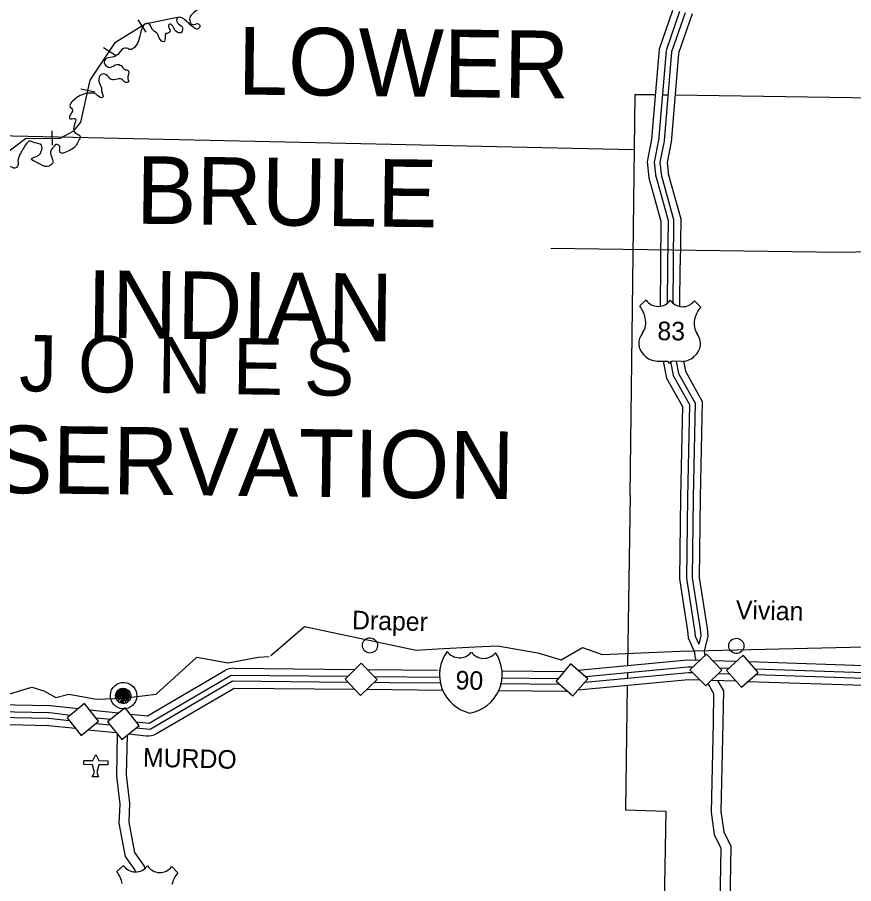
# Model space of a CAD drawing. Extents: x -180379 to 2689081, y 14222585 to 16907136.
# Drawn here: x 1172988 to 1321359, y 15916455 to 16070058 of the extents above; entities that cross this region are included whole.
import ezdxf

# ---------------------------------------------------------------- set-up
doc = ezdxf.new("R2010")
doc.units = 0
for name, color, linetype in [('L10', 7, 'Continuous'), ('L2', 7, 'Continuous'), ('L3', 7, 'Continuous'), ('L4', 7, 'Continuous'), ('L40', 7, 'Continuous'), ('L41', 7, 'Continuous'), ('L5', 7, 'Continuous'), ('L6', 7, 'Continuous'), ('L7', 7, 'Continuous'), ('L8', 7, 'Continuous')]:
    doc.layers.add(name, color=color, linetype=linetype)

msp = doc.modelspace()

# ---------------------------------------------------------------- linework, layer by layer
at = {"layer": 'L10'}
for p, q in [((1295221, 15957168), (1292313, 15954389)), ((1297980, 15954281), (1295221, 15957168)), ((1301759, 15956944), (1298789, 15954228)), ((1304411, 15953891), (1301759, 15956944)), ((1234004, 15955530), (1231137, 15952729)), ((1236804, 15952642), (1234004, 15955530)), ((1271142, 15955416), (1268564, 15952362)), ((1274216, 15952775), (1271142, 15955416)), ((1272422, 15954338), (1291898, 15956167)), ((1273762, 15953196), (1291946, 15954916)), ((1291898, 15956167), (1294085, 15956099)), ((1291946, 15954916), (1292841, 15954884)), ((1296292, 15956031), (1300601, 15955895)), ((1297546, 15954723), (1299274, 15954661)), ((1302746, 15955828), (1328438, 15954976)), ((1196084, 15946190), (1209805, 15954238)), ((1196360, 15944894), (1210899, 15953412)), ((1210899, 15953412), (1231602, 15953225)), ((1211372, 15954657), (1232888, 15954440)), ((1235054, 15954434), (1247551, 15954325)), ((1236309, 15953168), (1247931, 15953070)), ((1247822, 15954322), (1247947, 15954320)), ((1258923, 15954209), (1270023, 15954096)), ((1269982, 15954097), (1270065, 15954096)), ((1273687, 15952176), (1292038, 15953914)), ((1292038, 15953914), (1292808, 15953884)), ((1292313, 15954389), (1295134, 15951522)), ((1295134, 15951522), (1297980, 15954281)), ((1297409, 15953724), (1299262, 15953660)), ((1298789, 15954228), (1301443, 15951321)), ((1301443, 15951321), (1304411, 15953891)), ((1303876, 15954543), (1328964, 15953719)), ((1303968, 15953520), (1328598, 15952723)), ((1196576, 15943849), (1211137, 15952409)), ((1211137, 15952409), (1231652, 15952203)), ((1231137, 15952729), (1233895, 15949821)), ((1233895, 15949821), (1236804, 15952642)), ((1236339, 15952167), (1239046, 15952135)), ((1239046, 15952135), (1248044, 15952047)), ((1258645, 15951961), (1269142, 15951855)), ((1258907, 15952958), (1268988, 15952858)), ((1268564, 15952362), (1271555, 15949743)), ((1271555, 15949743), (1274216, 15952775)), ((1272483, 15950814), (1292064, 15952663)), ((1292064, 15952663), (1294063, 15952576)), ((1296166, 15952530), (1300476, 15952395)), ((1302578, 15952328), (1328166, 15951477)), ((1197692, 15943064), (1211454, 15951133)), ((1211454, 15951133), (1232824, 15950938)), ((1235032, 15950932), (1239510, 15950878)), ((1239510, 15950878), (1248529, 15950790)), ((1258380, 15950693), (1270314, 15950590)), ((1270460, 15950609), (1270585, 15950629)), ((1146283, 15948687), (1178774, 15948025)), ((1146851, 15947409), (1178592, 15946776)), ((1178878, 15948023), (1183767, 15947485)), ((1184902, 15948388), (1181809, 15945882)), ((1187408, 15945274), (1184902, 15948388)), ((1185785, 15947273), (1190966, 15946731)), ((1192101, 15947655), (1188987, 15945149)), ((1194627, 15944520), (1192101, 15947655)), ((1147276, 15946403), (1178476, 15945777)), ((1178580, 15945775), (1182200, 15945377)), ((1178675, 15946775), (1182420, 15946355)), ((1181809, 15945882), (1184315, 15942747)), ((1186935, 15945883), (1189577, 15945622)), ((1193004, 15946519), (1196084, 15946190)), ((1144970, 15945221), (1178419, 15944527)), ((1178523, 15944525), (1183308, 15944009)), ((1184315, 15942747), (1187408, 15945274)), ((1186922, 15944862), (1189440, 15944602)), ((1188987, 15945149), (1191514, 15942014)), ((1191514, 15942014), (1194627, 15944520)), ((1194121, 15944108), (1196576, 15943849)), ((1194133, 15945129), (1196360, 15944894)), ((1185513, 15943753), (1190528, 15943234)), ((1192774, 15942999), (1195833, 15942670))]:
    msp.add_line(p, q, dxfattribs=at)
for centre, major_axis, start_param, end_param in [((1254869, 15953494), (6773, -1716), 2.7569628, 4.7283172), ((1251431, 15959206), (2615, -663), 4.0176695, 5.8478561), ((1252015, 15953564), (6773, -1716), 5.1440257, 7.1153803), ((1255724, 15959100), (2615, -663), 4.0244888, 5.8546754), ((1211338, 15951654), (2913, -739), 1.810132, 2.3506282), ((1270328, 15951847), (1214, -308), 4.9521187, 5.0556774), ((1178756, 15946766), (1214, -308), 1.7136763, 1.7990051), ((1178450, 15944519), (1214, -308), 1.713516, 1.7989883), ((1178580, 15945518), (1214, -308), 1.7134194, 1.7989718), ((1178398, 15943269), (1214, -308), 1.7131284, 1.7989911), ((1196152, 15945647), (2913, -739), 4.8546721, 5.4916312)]:
    msp.add_ellipse(centre, major_axis=major_axis, ratio=0.9988952, start_param=start_param, end_param=end_param, dxfattribs=at)
at = {"layer": 'L2'}
for p, q in [((1282512, 16056343), (1281650, 15985330)), ((1286159, 16056289), (1282512, 16056343)), ((1288414, 16056255), (1287418, 16056270)), ((1379369, 16054901), (1289673, 16056236)), ((1084260, 16050953), (1282227, 16046635)), ((1281692, 15985329), (1281242, 15955149)), ((1281248, 15953877), (1281215, 15952898)), ((1281199, 15951564), (1280869, 15929555)), ((1280869, 15929555), (1288032, 15929323)), ((1288032, 15929323), (1287146, 15882099))]:
    msp.add_line(p, q, dxfattribs=at)
at = {"layer": 'L3'}
for p, q in [((1295533, 15951871), (1296512, 15950150)), ((1297186, 15952497), (1298267, 15950629)), ((1296512, 15950150), (1296408, 15945023)), ((1298267, 15950629), (1298157, 15944981)), ((1298264, 15950379), (1298264, 15950358)), ((1296408, 15945023), (1296069, 15929143)), ((1298157, 15944981), (1297820, 15929247)), ((1296069, 15929143), (1296604, 15925155)), ((1297820, 15929247), (1298318, 15925635)), ((1298318, 15925635), (1299558, 15923118)), ((1296604, 15925155), (1297804, 15922743)), ((1297804, 15922743), (1297534, 15909114)), ((1299558, 15923118), (1299303, 15908968))]:
    msp.add_line(p, q, dxfattribs=at)
at = {"layer": 'L4'}
for p, q in [((1289228, 16071290), (1286842, 16064423)), ((1290473, 16071064), (1288075, 16064162)), ((1291469, 16070883), (1289061, 16063952)), ((1292714, 16070657), (1290293, 16063691)), ((1286842, 16064423), (1285501, 16048449)), ((1288075, 16064092), (1286739, 16048177)), ((1289061, 16063952), (1287735, 16048163)), ((1290293, 16063621), (1288972, 16047890)), ((1285501, 16048449), (1284705, 16044450)), ((1286746, 16048302), (1285968, 16044395)), ((1287727, 16048107), (1286979, 16044352)), ((1288972, 16047960), (1288243, 16044297)), ((1284705, 16044450), (1285020, 16041597)), ((1285968, 16044395), (1286262, 16041738)), ((1286979, 16044352), (1287256, 16041848)), ((1288243, 16044297), (1288498, 16041985)), ((1288458, 16042297), (1290673, 16034357)), ((1285020, 16041597), (1287169, 16033893)), ((1286291, 16041693), (1288420, 16034059)), ((1287254, 16041962), (1289421, 16034191)), ((1287169, 16033893), (1287099, 16026194)), ((1288420, 16034059), (1288349, 16026182)), ((1289421, 16034191), (1289349, 16026173)), ((1290673, 16034357), (1290599, 16026162)), ((1287099, 16026194), (1287032, 16018830)), ((1288349, 16026182), (1288287, 16019355)), ((1289349, 16026173), (1289287, 16019389)), ((1290529, 16026162), (1290463, 16018803)), ((1283407, 16018889), (1284565, 16019959)), ((1294199, 16018742), (1293128, 16019817)), ((1284381, 16016689), (1284381, 16016689)), ((1293152, 16016524), (1293154, 16016670)), ((1283850, 16014049), (1283934, 16014110)), ((1293622, 16013893), (1293622, 16013893)), ((1284221, 16010148), (1284077, 16010233)), ((1292991, 16009879), (1293139, 16010023)), ((1286502, 16009121), (1288148, 16009102)), ((1287569, 16009108), (1288174, 16006097)), ((1288851, 16009073), (1289361, 16006536)), ((1290814, 16009050), (1289168, 16009069)), ((1289874, 16009061), (1290310, 16006886)), ((1291147, 16009072), (1291497, 16007325)), ((1291497, 16007325), (1294503, 16001948)), ((1288174, 16006097), (1290982, 16001073)), ((1289361, 16006536), (1292239, 16001385)), ((1290310, 16006886), (1293245, 16001635)), ((1290983, 16001123), (1290623, 15984980)), ((1292241, 16001435), (1291873, 15984952)), ((1293246, 16001685), (1292873, 15984930)), ((1294504, 16001998), (1294122, 15984902)), ((1290623, 15984970), (1290469, 15970516)), ((1291873, 15984956), (1291720, 15970605)), ((1292873, 15984946), (1292720, 15970676)), ((1294123, 15984932), (1293971, 15970764)), ((1290469, 15970516), (1291883, 15961266)), ((1291720, 15970605), (1293126, 15961406)), ((1292720, 15970676), (1294115, 15961557)), ((1293971, 15970764), (1295358, 15961697)), ((1291883, 15961266), (1292002, 15960019)), ((1293123, 15961434), (1293227, 15960341)), ((1294118, 15961529), (1294222, 15960436)), ((1295358, 15961697), (1295486, 15960352)), ((1292002, 15960019), (1293120, 15957510)), ((1293227, 15960341), (1293866, 15958907)), ((1294222, 15960436), (1293866, 15958907)), ((1295486, 15960352), (1294864, 15957682)), ((1293120, 15957510), (1293196, 15956714)), ((1293275, 15956296), (1293376, 15956087)), ((1294864, 15957682), (1294910, 15957194)), ((1190713, 15943044), (1190560, 15935541)), ((1190713, 15943044), (1190560, 15935541)), ((1192460, 15942794), (1192312, 15935749)), ((1192460, 15942794), (1192312, 15935749)), ((1190560, 15935541), (1191166, 15930552)), ((1190560, 15935541), (1191166, 15930552)), ((1192312, 15935749), (1192918, 15930718)), ((1192312, 15935749), (1192918, 15930718)), ((1191166, 15930552), (1191021, 15927197)), ((1191166, 15930552), (1191021, 15927197)), ((1192918, 15930718), (1192773, 15927384)), ((1192918, 15930718), (1192773, 15927384)), ((1191021, 15927197), (1192116, 15921284)), ((1191021, 15927197), (1192116, 15921284)), ((1192773, 15927384), (1193771, 15921994)), ((1192773, 15927384), (1193771, 15921994)), ((1192116, 15921284), (1193836, 15918824)), ((1192116, 15921284), (1193836, 15918824)), ((1193771, 15921994), (1195512, 15919534)), ((1193771, 15921994), (1195512, 15919534)), ((1190622, 15918630), (1191802, 15919700)), ((1195512, 15919534), (1195569, 15919137)), ((1201434, 15918358), (1200385, 15919475)), ((1193836, 15918824), (1193876, 15918657)), ((1191576, 15916473), (1191576, 15916473))]:
    msp.add_line(p, q, dxfattribs=at)
for centre, major_axis, ratio, start_param, end_param in [((1286691, 16021414), (220, 2598), 0.9986833, 2.2641536, 4.1861482), ((1290998, 16021354), (220, 2598), 0.9986833, 2.2381249, 4.1660522), ((1279253, 16015666), (443, 5225), 0.9986833, 4.9974063, 5.4532863), ((1298271, 16015401), (443, 5225), 0.9986833, 0.9709728, 1.4133053), ((1281327, 16015920), (267, 3150), 0.9986833, 4.1909904, 5.043175), ((1296205, 16015713), (267, 3150), 0.9986833, 1.4100498, 2.2554135), ((1286072, 16012272), (239, 2821), 0.9986833, 0.9704965, 2.4597616), ((1291359, 16012199), (239, 2821), 0.9986833, 3.9161757, 5.451259), ((1286569, 16012358), (274, 3228), 0.9986833, 2.4096785, 3.2121301), ((1288133, 16008557), (46, 538), 0.9986833, 4.9639125, 6.3537239), ((1289194, 16008542), (46, 538), 0.9986833, 0.0705385, 1.4603506), ((1290865, 16012298), (274, 3228), 0.9986833, 3.2121312, 3.9449749), ((1294428, 15956824), (1214, -308), 0.9988952, 3.480251, 3.8215873), ((1296155, 15957310), (1214, -308), 0.9988952, 3.4822107, 3.7196089), ((1191311, 15935630), (729, -185), 0.9988952, 3.3675028, 3.5084948), ((1191311, 15935630), (729, -185), 0.9988952, 3.3675028, 3.5084948), ((1193069, 15935838), (729, -185), 0.9988952, 3.3675586, 3.5072722), ((1193069, 15935838), (729, -185), 0.9988952, 3.3675586, 3.5072722), ((1193949, 15921141), (2529, -641), 0.9988952, 3.988193, 5.910192), ((1198262, 15921035), (2529, -641), 0.9988952, 3.9621636, 5.8900954), ((1186440, 15915476), (5086, -1289), 0.9988952, 0.4382678, 0.8941469), ((1205489, 15915007), (5086, -1289), 0.9988952, 2.6950113, 3.1373427)]:
    msp.add_ellipse(centre, major_axis=major_axis, ratio=ratio, start_param=start_param, end_param=end_param, dxfattribs=at)
at = {"layer": 'L40'}
msp.add_lwpolyline([(1267624, 16029151), (1319023, 16028441), (1354722, 16029164), (1333418, 16034136), (1342457, 16028915)], dxfattribs=at)
at = {"layer": 'L41'}
msp.add_lwpolyline([(1267624, 16029151), (1319023, 16028441), (1354722, 16029164), (1333418, 16034136), (1342457, 16028915)], dxfattribs=at)
msp.add_lwpolyline([(1267624, 16029151), (1319023, 16028441), (1354722, 16029164), (1333418, 16034136), (1342457, 16028915)], dxfattribs=at)
at = {"layer": 'L5'}
for points in [[(1222874, 16077210), (1222625, 16077276), (1220721, 16076549), (1220388, 16076594), (1220166, 16077223), (1220469, 16078136), (1219828, 16078561), (1219082, 16078841), (1218602, 16080536), (1218169, 16080854), (1217524, 16080945), (1216014, 16080109), (1215559, 16080364), (1215249, 16080618), (1213802, 16079781), (1212175, 16079634), (1212029, 16079615), (1211394, 16080519), (1210765, 16080193), (1209914, 16080433), (1208997, 16080381), (1208133, 16079600), (1208017, 16078621), (1209089, 16077711), (1209087, 16077524), (1207929, 16076475), (1207395, 16075418), (1205688, 16073833), (1205188, 16073797), (1204386, 16074704), (1203842, 16074439), (1203814, 16073877), (1203873, 16073605), (1204077, 16073227), (1205439, 16072147), (1205350, 16071731), (1204950, 16071361), (1203579, 16069960), (1203796, 16068977), (1204107, 16068786), (1205108, 16068919), (1205376, 16068645), (1204951, 16067983), (1204391, 16068157), (1202514, 16069764), (1201517, 16070026), (1201370, 16069924), (1201381, 16069111), (1202206, 16068371), (1202111, 16067413), (1201818, 16067291), (1200949, 16067782), (1200376, 16068685), (1200024, 16068856), (1199814, 16068671), (1200092, 16067563), (1199839, 16067295), (1199296, 16067197)], [(1199296, 16067197), (1199205, 16066593), (1198966, 16065741), (1198550, 16065851), (1197919, 16067047), (1197053, 16067829), (1196910, 16068018), (1196213, 16068986), (1195922, 16068989), (1195269, 16068455), (1194926, 16067584), (1193513, 16064515), (1193157, 16064352), (1192369, 16064591), (1191847, 16064535), (1190793, 16063485), (1190121, 16063034), (1188805, 16062758), (1188399, 16061950), (1188460, 16061803), (1189348, 16061188), (1190688, 16061714), (1191394, 16061497), (1191969, 16060843), (1192675, 16060605), (1192615, 16059126), (1192755, 16058665), (1192233, 16058526), (1191448, 16059098), (1190405, 16059007), (1189531, 16059101), (1188997, 16059691), (1188000, 16059974), (1187728, 16059811), (1187601, 16059666), (1187464, 16058709), (1187908, 16057536), (1187962, 16056784), (1188203, 16056073), (1188096, 16055824), (1187742, 16055849), (1186709, 16056570), (1186064, 16056641), (1185460, 16056606), (1182987, 16055385), (1182373, 16054600), (1182348, 16054246), (1182799, 16053636), (1182372, 16052787), (1182265, 16052538), (1182260, 16052121), (1183218, 16052109), (1183012, 16050610), (1183209, 16049649), (1184117, 16048950), (1183837, 16048182), (1183368, 16047291), (1181416, 16046085), (1180748, 16045968), (1180502, 16046304), (1180512, 16047117), (1180037, 16047519), (1179682, 16047440), (1179449, 16047130), (1179322, 16046965), (1178897, 16046199), (1179226, 16044151), (1178303, 16043620), (1176561, 16044267), (1175486, 16044947), (1176785, 16045599), (1177230, 16046240), (1177286, 16047365), (1175730, 16047926), (1175274, 16048119), (1174433, 16047462), (1173581, 16045929), (1173105, 16044517), (1173140, 16043912), (1172320, 16043318), (1172134, 16043403), (1170865, 16043585), (1169766, 16042327), (1169220, 16041917), (1168593, 16041778), (1167782, 16041913), (1167603, 16042582), (1167376, 16042773), (1165763, 16042084), (1165463, 16041316), (1165916, 16040935), (1165824, 16040185), (1164870, 16038800), (1164743, 16038635), (1163896, 16037519), (1163337, 16037860), (1162890, 16038741)]]:
    msp.add_spline(points, degree=3, dxfattribs=at)
at = {"layer": 'L6'}
msp.add_lwpolyline([(1190545, 15949884), (1191267, 15951063), (1190481, 15949759), (1191455, 15951061), (1190603, 15949508), (1191516, 15950998), (1191517, 15951060), (1190538, 15949259), (1191831, 15951119), (1190787, 15949193), (1192079, 15950970), (1190907, 15948817), (1192266, 15950906), (1191154, 15948501), (1192451, 15950716), (1191405, 15948623), (1192637, 15950589), (1191652, 15948370), (1192695, 15950213), (1192092, 15948532), (1192817, 15949961), (1192533, 15948839), (1193003, 15949772), (1192697, 15950338), (1191530, 15948559)], dxfattribs=at)
for centre, major_axis in [((1235546, 15958698), (1308, -332)), ((1300540, 15958620), (1308, -331)), ((1191836, 15949797), (2277, -577)), ((1191772, 15949736), (1307, -331))]:
    msp.add_ellipse(centre, major_axis=major_axis, ratio=0.9988952, dxfattribs=at)
at = {"layer": 'L7'}
for p, q in [((1184791, 15937590), (1184800, 15938320)), ((1184791, 15937590), (1184800, 15938320)), ((1184800, 15938320), (1186363, 15938280)), ((1184800, 15938320), (1186363, 15938280)), ((1186363, 15938280), (1186938, 15939337)), ((1186363, 15938280), (1186938, 15939337)), ((1186938, 15939337), (1187467, 15938267)), ((1186938, 15939337), (1187467, 15938267)), ((1187467, 15938267), (1189072, 15938228)), ((1187467, 15938267), (1189072, 15938228)), ((1189072, 15938228), (1189063, 15937498)), ((1189072, 15938228), (1189063, 15937498)), ((1186354, 15937551), (1184791, 15937590)), ((1186354, 15937551), (1184791, 15937590)), ((1186671, 15936151), (1186354, 15937551)), ((1186671, 15936151), (1186354, 15937551)), ((1187459, 15937538), (1187067, 15936146)), ((1187459, 15937538), (1187067, 15936146)), ((1189063, 15937498), (1187459, 15937538)), ((1189063, 15937498), (1187459, 15937538)), ((1186287, 15935426), (1186671, 15936151)), ((1186287, 15935426), (1186671, 15936151)), ((1187392, 15935413), (1186287, 15935426)), ((1187392, 15935413), (1186287, 15935426)), ((1187067, 15936146), (1187392, 15935413)), ((1187067, 15936146), (1187392, 15935413))]:
    msp.add_line(p, q, dxfattribs=at)
at = {"layer": 'L8'}
for p, q in [((1195670, 16068888), (1201372, 16070091)), ((1190423, 16065657), (1195670, 16068888)), ((1194387, 16069592), (1195757, 16067448)), ((1185925, 16058915), (1190423, 16065657)), ((1188266, 16064725), (1190395, 16063323)), ((1184231, 16051492), (1185925, 16058915)), ((1184261, 16057392), (1186775, 16056861)), ((1183025, 16049943), (1184231, 16051492)), ((1179088, 16049949), (1179181, 16047363)), ((1180614, 16048659), (1183025, 16049943)), ((1170283, 16045448), (1174446, 16048567)), ((1174446, 16048567), (1180614, 16048659)), ((1210405, 15955628), (1215708, 15956627)), ((1215708, 15956627), (1217688, 15956707))]:
    msp.add_line(p, q, dxfattribs=at)
for points in [[(1217941, 15956934), (1223919, 15962073), (1243719, 15957874), (1247534, 15958099), (1254204, 15958435), (1258164, 15958617), (1265314, 15957384), (1269444, 15956125), (1273262, 15958351), (1276746, 15957079), (1290604, 15957663), (1328231, 15958543), (1354474, 15951744), (1359841, 15952909), (1365423, 15951258), (1377800, 15951796)], [(1159307, 15949010), (1159501, 15949487), (1163173, 15949964), (1168768, 15949229), (1173180, 15950573), (1175563, 15951295), (1177701, 15950643), (1179833, 15949471), (1182131, 15950069), (1187016, 15949155), (1191768, 15949348), (1197630, 15950070), (1204813, 15956633), (1210405, 15955628)]]:
    msp.add_lwpolyline(points, dxfattribs=at)

# ---------------------------------------------------------------- texts
at = {"layer": 'L10'}
msp.add_text('90', height=3290.8, rotation=358.60727, dxfattribs=at).set_placement((1250697, 15950912))
at = {"layer": 'L2'}
msp.add_text('J O N E S', height=9998.8, rotation=359.17986, dxfattribs=at).set_placement((1173280, 16003776))
at = {"layer": 'L4'}
msp.add_text('83', height=3291, rotation=359.30687, dxfattribs=at).set_placement((1286525, 16012830))
at = {"layer": 'L40'}
for s, height, rotation, p in [('LOWER', 11985.9, 359.30512, (1212043, 16056379)), (' BRULE', 11986.1, 359.30607, (1189557, 16033523)), ('INDIAN', 11986.1, 359.30173, (1185249, 16013258)), ('RESERVATION', 11986.03, 359.30287, (1146238, 15986017))]:
    msp.add_text(s, height=height, rotation=rotation, dxfattribs=at).set_placement(p)
at = {"layer": 'L41'}
for s, height, rotation, p in [('LOWER', 11985.9, 359.30512, (1212043, 16056379)), ('LOWER', 11985.9, 359.30512, (1212043, 16056379)), (' BRULE', 11986.1, 359.30607, (1189557, 16033523)), (' BRULE', 11986.1, 359.30607, (1189557, 16033523)), ('INDIAN', 11986.1, 359.30173, (1185249, 16013258)), ('INDIAN', 11986.1, 359.30173, (1185249, 16013258)), ('RESERVATION', 11986.03, 359.30287, (1146238, 15986017)), ('RESERVATION', 11986.03, 359.30287, (1146238, 15986017))]:
    msp.add_text(s, height=height, rotation=rotation, dxfattribs=at).set_placement(p)
at = {"layer": 'L6'}
for s, height, rotation, p in [('Vivian', 3290.6, 358.59603, (1300422, 15963383)), ('Draper', 3291.3, 358.52618, (1232328, 15961577)), ('MURDO', 3291.4, 358.59821, (1195246, 15937216))]:
    msp.add_text(s, height=height, rotation=rotation, dxfattribs=at).set_placement(p)

doc.saveas('drawing.dxf')
